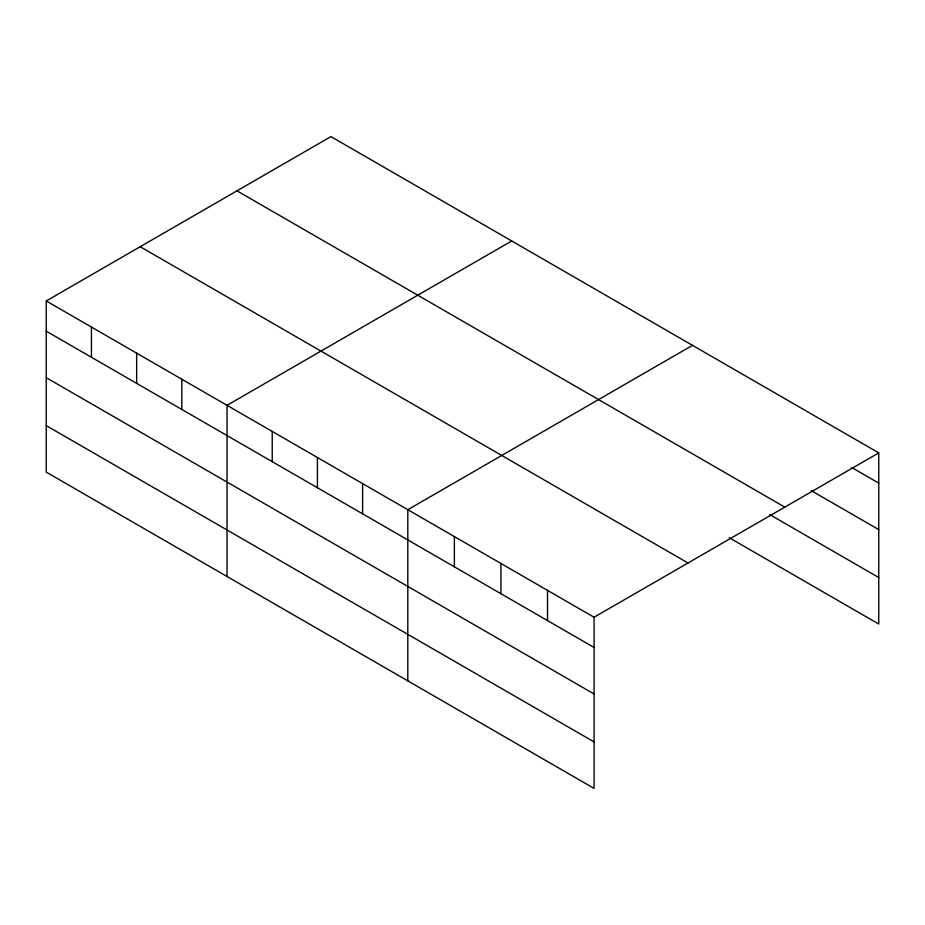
<?xml version="1.0" encoding="UTF-8"?>
<svg xmlns="http://www.w3.org/2000/svg" width="925" height="925" viewBox="0 0 925 925"><rect width="100%" height="100%" fill="white"/><g stroke="black" fill="none" stroke-linecap="round" stroke-linejoin="round"><path stroke-width="1.39" d="M46.25 300.96L594.07 617.241L594.07 788.401L46.25 472.12L46.25 300.96L330.93 136.599L878.75 452.88L878.75 624.04L729.258 537.726M511.71 240.974L227.03 405.335L227.03 576.495M692.49 345.349L407.809 509.698L407.809 680.869M594.07 617.241L878.75 452.88M851.786 467.541L878.75 483.104M811.352 490.701L878.75 529.609M236.985 190.839L784.805 507.12M769.692 514.566L878.75 577.535M140.195 246.721L688.015 563.001M46.25 331.185L594.07 647.465M46.25 377.689L594.07 693.97M46.25 425.616L594.07 741.896M547.507 590.358L547.507 620.571M500.934 563.475L500.934 593.688M454.372 536.592L454.372 566.805M362.612 483.613L362.612 513.837M317.425 457.517L317.425 487.741M272.228 431.42L272.228 461.644M181.832 379.238L181.832 409.463M136.646 353.142L136.646 383.366M91.448 327.057L91.448 357.27"/></g></svg>
